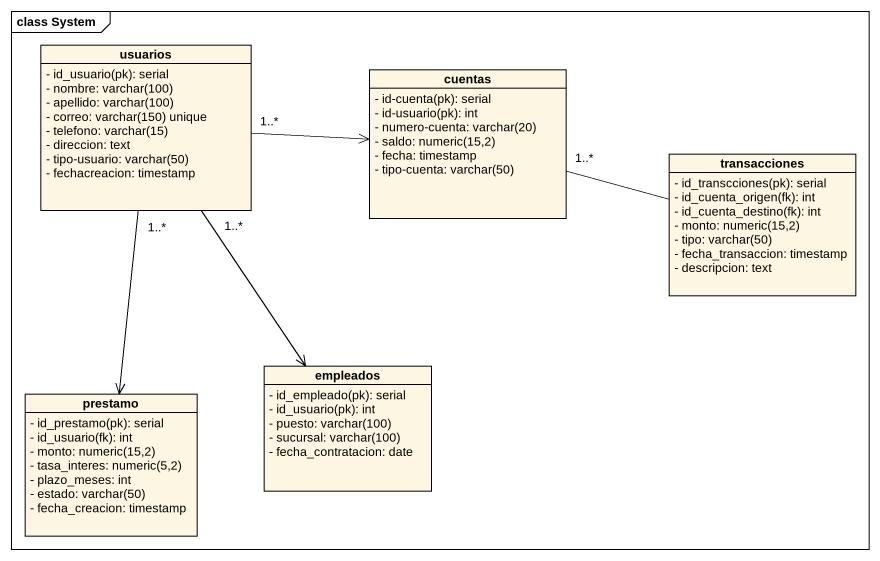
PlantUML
@startuml
mainframe class System
hide circle
hide empty members
skinparam classAttributeIconSize 0
class usuarios {
  {field} - id_usuario(pk): serial
  {field} - nombre: varchar(100)
  {field} - apellido: varchar(100)
  {field} - correo: varchar(150) unique
  {field} - telefono: varchar(15)
  - direccion: text
  {field} - tipo-usuario: varchar(50)
  - fechacreacion: timestamp
}
class cuentas {
  {field} - id-cuenta(pk): serial
  {field} - id-usuario(pk): int
  {field} - numero-cuenta: varchar(20)
  {field} - saldo: numeric(15,2)
  - fecha: timestamp
  {field} - tipo-cuenta: varchar(50)
}
class transacciones {
  {field} - id_transcciones(pk): serial
  {field} - id_cuenta_origen(fk): int
  {field} - id_cuenta_destino(fk): int
  {field} - monto: numeric(15,2)
  {field} - tipo: varchar(50)
  - fecha_transaccion: timestamp
  - descripcion: text
}
class empleados {
  {field} - id_empleado(pk): serial
  {field} - id_usuario(pk): int
  {field} - puesto: varchar(100)
  {field} - sucursal: varchar(100)
  - fecha_contratacion: date
}
class prestamo {
  {field} - id_prestamo(pk): serial
  {field} - id_usuario(fk): int
  {field} - monto: numeric(15,2)
  {field} - tasa_interes: numeric(5,2)
  - plazo_meses: int
  {field} - estado: varchar(50)
  - fecha_creacion: timestamp
}
usuarios "1..*" -right-> cuentas
usuarios "1..*" --> empleados
usuarios "1..*" --> prestamo
cuentas "1..*" -right- transacciones
@enduml
